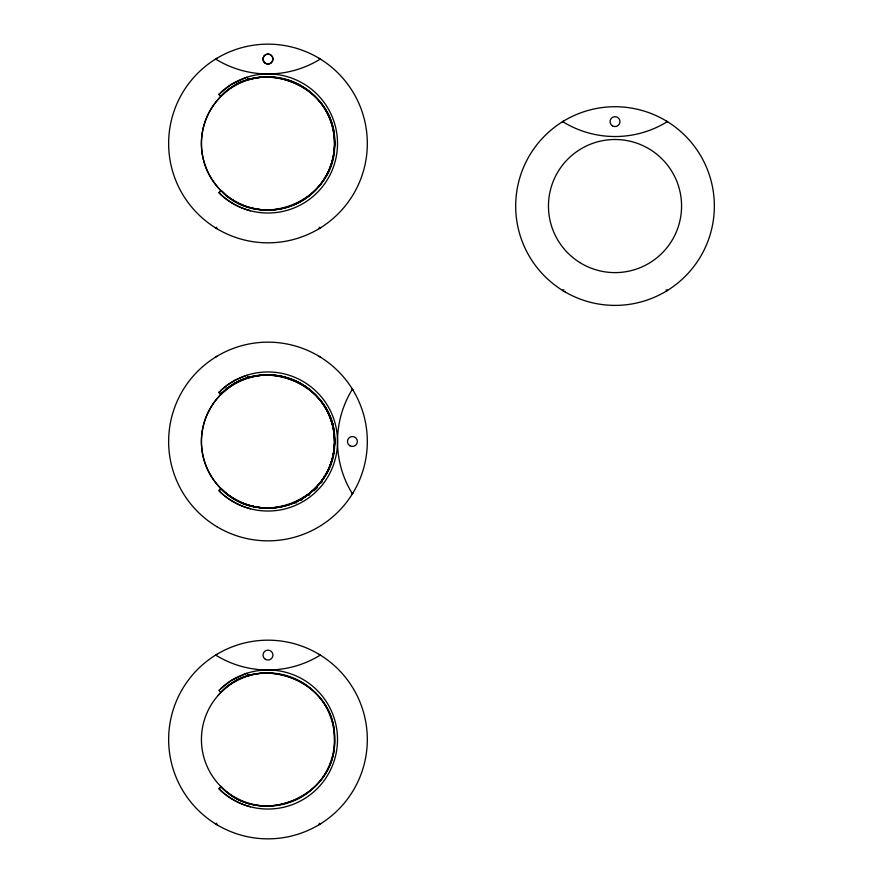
<?xml version="1.0" encoding="UTF-8"?>
<svg xmlns="http://www.w3.org/2000/svg" width="883" height="883" viewBox="0 0 883 883"><rect width="100%" height="100%" fill="white"/><g stroke="black" fill="none" stroke-linecap="round" stroke-linejoin="round"><path stroke-width="1.32" d="M352.416 389.171L351.71 390.341A99.282 99.282 0 0 0 351.71 492.659L352.416 493.829M352.229 494.138L353.134 492.659M219.227 193.024C221.434 186.633 225.32 196.754 228.708 197.218C234.359 201.313 240.618 204.525 247.24 206.721C260.496 211.07 275.088 211.114 288.366 206.843C313.862 198.962 332.957 174.492 334.392 147.847C340.683 88.532 261.379 52.55 220.949 96.446L218.841 94.338L230.893 84.669L246.677 77.296L249.094 79.702M219.227 491.036L221.147 488.729A66.512 66.512 0 0 0 314.933 488.608A66.512 66.512 0 0 0 315.363 394.822A66.512 66.512 0 0 0 221.578 393.851L220.949 394.469L218.841 392.35L227.273 385.131L234.657 380.474L246.677 375.308L249.094 377.714M219.227 789.049L220.949 786.554C259.889 828.817 336.655 797.106 334.536 739.7C336.986 682.117 260.01 650.076 220.949 692.471L218.841 690.363L230.893 680.694L246.677 673.321L249.094 675.727M218.178 695.362C255.275 650.031 335.154 679.049 334.514 737.614C338.498 796.036 260.408 829.567 220.783 786.444M220.927 190.54L218.841 192.626C227.505 201.39 238.598 207.66 250.496 210.783M250.496 508.796C238.598 505.672 227.505 499.403 218.841 490.639C220.971 486.136 223.09 491.246 225.408 492.659C230.794 497.096 236.843 500.705 243.311 503.31C256.269 508.487 270.827 509.436 284.348 506.014C311.71 499.458 332.935 473.961 334.392 445.86C340.683 386.544 261.379 350.562 220.949 394.458M220.949 786.554L218.841 788.651C227.505 797.415 238.598 803.685 250.496 806.808M215.342 59.249L216.821 58.333M320.308 59.051L319.149 59.768A99.338 99.338 0 0 1 216.821 59.768L215.662 59.051M215.662 227.924L216.821 227.207M319.149 228.642L320.617 227.726M562.383 121.821L563.851 120.916M215.342 357.262L216.821 356.346M667.338 121.622L666.179 122.34A99.338 99.338 0 0 1 563.851 122.34L562.692 121.622M562.692 290.496L563.851 289.79M666.179 291.213L667.658 290.297M215.342 655.274L216.821 654.358M320.308 655.076L319.149 655.793A99.338 99.338 0 0 1 216.821 655.793L215.662 655.076M215.662 823.949L216.821 823.232M319.149 824.667L320.617 823.751M263.818 74.073L269.712 73.94M263.818 670.098L269.712 669.965M666.179 120.916L667.658 121.821M319.149 58.333L320.617 59.249M666.179 289.79L667.338 290.496M562.383 290.297L563.851 291.213M319.149 227.207L320.308 227.924M215.342 227.726L216.821 228.642A99.338 99.338 0 0 0 367.306 145.22A99.338 99.338 0 0 0 219.823 56.6A99.338 99.338 0 0 0 216.821 228.642M319.149 356.346L320.617 357.262M319.149 654.358L320.617 655.274M319.149 823.232L320.308 823.949M215.342 823.751L216.821 824.667M218.841 94.338L220.253 95.75M218.841 392.35L220.253 393.763L220.882 393.134A67.505 67.505 0 0 1 221.732 392.317M352.229 388.862L353.134 390.341M220.529 688.685A69.536 69.536 0 0 1 317.803 691.003A69.536 69.536 0 0 1 317.527 788.298A69.536 69.536 0 0 1 220.242 790.064M251.611 78.973A66.556 66.556 0 0 1 334.536 143.675A66.556 66.556 0 0 1 251.247 207.902M220.529 92.66A69.536 69.536 0 0 1 317.803 94.978A69.536 69.536 0 0 1 317.527 192.273A69.536 69.536 0 0 1 220.242 194.039M251.611 376.986A66.556 66.556 0 0 1 334.536 441.688A66.556 66.556 0 0 1 251.247 505.915M322.063 481.908A67.505 67.505 0 0 1 321.346 482.835M317.549 487.339A67.505 67.505 0 0 1 314.227 490.683M309.767 494.524A67.505 67.505 0 0 1 308.829 495.242M301.975 499.822A67.505 67.505 0 0 1 300.96 500.407M296.765 502.559A67.505 67.505 0 0 1 295.695 503.056M226.203 388.476A67.505 67.505 0 0 1 227.13 387.758M233.984 383.178A67.505 67.505 0 0 1 235.01 382.593M333.112 423.763A67.505 67.505 0 0 1 333.421 424.9M220.518 390.672A69.536 69.536 0 0 1 317.803 392.979A69.536 69.536 0 0 1 317.527 490.286A69.536 69.536 0 0 1 220.242 492.052M334.514 141.589C338.498 200.011 260.408 233.542 220.783 190.419A66.556 66.556 0 0 1 218.178 99.326C255.275 54.006 335.154 83.024 334.514 141.589M334.514 439.602C338.498 498.023 260.408 531.555 220.783 488.431A66.556 66.556 0 0 1 218.178 397.339C255.275 352.019 335.154 381.037 334.514 439.602M265.353 63.267A4.967 4.967 0 0 0 272.946 59.216A4.967 4.967 0 0 0 265.64 54.669A4.967 4.967 0 0 0 265.353 63.267A4.967 4.967 0 0 0 272.946 59.216A4.967 4.967 0 0 0 265.64 54.669A4.967 4.967 0 0 0 265.353 63.267M232.748 199.955A66.556 66.556 0 0 0 334.502 145.761A66.556 66.556 0 0 0 236.699 84.746A66.556 66.556 0 0 0 232.748 199.955M216.821 526.654A99.338 99.338 0 0 0 367.306 443.233A99.338 99.338 0 0 0 219.823 354.613A99.338 99.338 0 0 0 216.821 526.654M232.748 497.968A66.556 66.556 0 0 0 334.502 443.774A66.556 66.556 0 0 0 236.699 382.758A66.556 66.556 0 0 0 232.748 497.968M349.789 445.716A4.967 4.967 0 0 0 357.383 441.666A4.967 4.967 0 0 0 350.076 437.118A4.967 4.967 0 0 0 349.789 445.716M234.547 797.051A66.556 66.556 0 0 0 334.536 739.7A66.556 66.556 0 0 0 234.867 681.775A66.556 66.556 0 0 0 234.547 797.051M218.311 825.539A99.338 99.338 0 0 0 367.317 739.513A99.338 99.338 0 0 0 218.311 653.486A99.338 99.338 0 0 0 218.311 825.539M265.353 659.292A4.967 4.967 0 0 0 272.946 655.241A4.967 4.967 0 0 0 265.64 650.694A4.967 4.967 0 0 0 265.353 659.292M565.352 292.085A99.338 99.338 0 0 0 714.358 206.059A99.338 99.338 0 0 0 565.352 120.033A99.338 99.338 0 0 0 565.352 292.085M612.394 125.839A4.967 4.967 0 0 0 619.987 121.788A4.967 4.967 0 0 0 612.681 117.24A4.967 4.967 0 0 0 612.394 125.839M579.789 262.527A66.556 66.556 0 0 0 681.533 208.333A66.556 66.556 0 0 0 583.729 147.318A66.556 66.556 0 0 0 579.789 262.527"/></g></svg>
